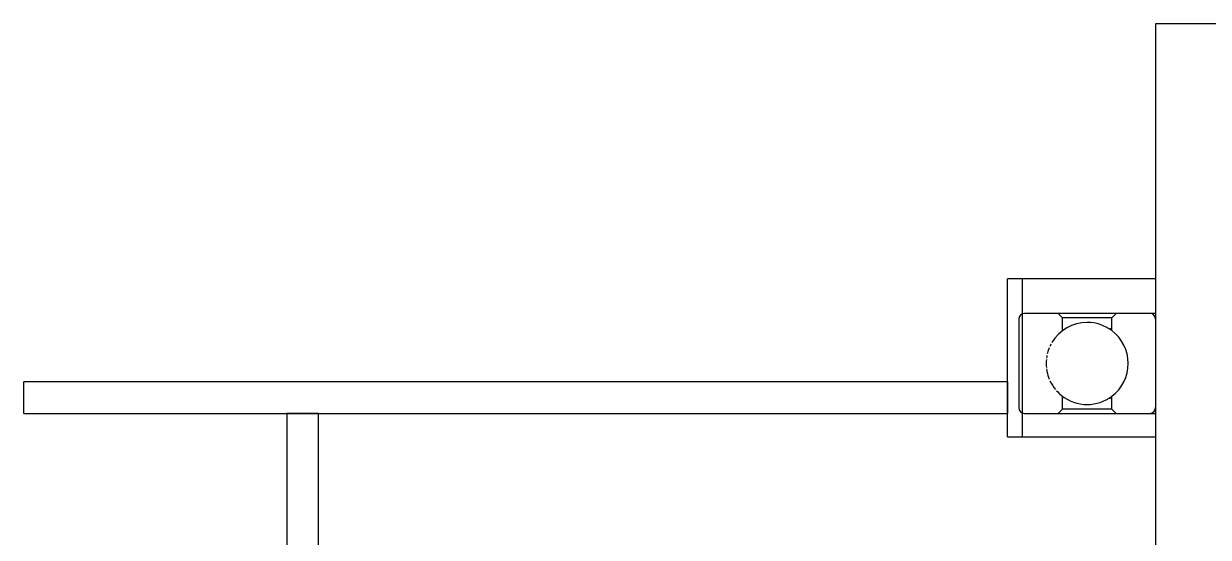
# Model space of a CAD drawing. Extents: x -3282 to 4846, y -1718 to 1845.
# Drawn here: x 3609.2 to 3834.2, y 984.1 to 1081.7 of the extents above; entities that cross this region are included whole.
import ezdxf

# ---------------------------------------------------------------- set-up
doc = ezdxf.new("R2010")
doc.units = 0
doc.layers.get('0').update_dxf_attribs({"linetype": 'CONTINUOUS'})

msp = doc.modelspace()

# ---------------------------------------------------------------- linework, layer by layer
at = {"color": 1}
for p, q in [((3824.242788, 1081.661723), (3824.242788, 981.661723)), ((3844.242788, 1081.661723), (3824.242788, 1081.661723)), ((3796.092788, 1003.160808), (3796.092788, 1033.160808)), ((3798.892788, 1033.160808), (3796.092788, 1033.160808)), ((3798.892788, 1033.160808), (3798.892788, 1003.160808)), ((3824.242788, 1033.160808), (3798.892788, 1033.160808)), ((3805.737788, 1026.596389), (3799.342788, 1026.596389)), ((3818.406258, 1026.596389), (3805.737788, 1026.596389)), ((3806.562788, 1025.771389), (3805.737788, 1026.596389)), ((3815.922788, 1025.771389), (3816.747788, 1026.596389)), ((3823.142788, 1026.596389), (3816.747788, 1026.596389)), ((3823.196237, 1026.596389), (3823.142788, 1026.596389)), ((3824.242788, 1026.596389), (3823.142788, 1026.596389)), ((3798.242788, 1025.496389), (3798.242788, 1008.696389)), ((3815.922788, 1025.771389), (3806.562788, 1025.771389)), ((3806.562788, 1023.336389), (3806.562788, 1025.771389)), ((3815.922788, 1023.336389), (3815.922788, 1025.771389)), ((3824.242788, 1025.496389), (3824.242788, 1008.696389)), ((3806.578371, 1023.336389), (3806.562788, 1023.336389)), ((3609.242788, 1007.596389), (3609.242788, 1013.596389)), ((3796.092788, 1013.596389), (3609.242788, 1013.596389)), ((3796.092788, 1013.596389), (3796.092788, 1007.596389)), ((3806.578371, 1010.856389), (3806.562788, 1010.856389)), ((3806.562788, 1008.421389), (3806.562788, 1010.856389)), ((3815.922788, 1008.421389), (3815.922788, 1010.856389)), ((3805.737788, 1007.596389), (3806.562788, 1008.421389)), ((3815.922788, 1008.421389), (3806.562788, 1008.421389)), ((3816.747788, 1007.596389), (3815.922788, 1008.421389)), ((3609.242788, 1007.596389), (3796.092788, 1007.596389)), ((3659.242788, 1007.596389), (3659.242788, 757.596389)), ((3665.242788, 1007.596389), (3659.242788, 1007.596389)), ((3659.242788, 1007.596389), (3659.242788, 757.596389)), ((3665.242788, 757.596389), (3665.242788, 1007.596389)), ((3799.342788, 1007.596389), (3805.737788, 1007.596389)), ((3805.737788, 1007.596389), (3816.747788, 1007.596389)), ((3816.747788, 1007.596389), (3823.142788, 1007.596389)), ((3823.142788, 1007.596389), (3824.242788, 1007.596389)), ((3796.092788, 1003.160808), (3798.892788, 1003.160808)), ((3798.892788, 1003.160808), (3824.242788, 1003.160808))]:
    msp.add_line(p, q, dxfattribs=at)
for centre, radius, start, end in [((3799.342788, 1025.496389), 1.1, 90, 180), ((3823.142788, 1025.496389), 1.1, 0, 90), ((3811.242788, 1017.096389), 7.8, 90, 149.406632), ((3811.242788, 1017.096389), 7.8, 53.130102, 90), ((3819.902522, 1017.096389), 7.8, 120.719398, 123.719372), ((3811.242788, 1017.096389), 7.8, 306.869898, 53.130102), ((3811.242788, 1017.096389), 7.8, 163.173394, 166.539259), ((3811.242788, 1017.096389), 7.8, 157.564524, 163.125), ((3811.242788, 1017.096389), 7.8, 151.955653, 155.072152), ((3811.242788, 1017.096389), 7.8, 174.391132, 185.608868), ((3811.242788, 1017.096389), 7.8, 168.782263, 172.522236), ((3811.242788, 1017.096389), 7.8, 187.477764, 191.217737), ((3811.242788, 1017.096389), 7.8, 191.25, 202.435476), ((3811.242788, 1017.096389), 7.8, 204.927848, 219.262089), ((3811.242788, 1017.096389), 7.8, 221.87905, 230.531974), ((3811.242788, 1017.096389), 7.8, 230.838664, 270), ((3811.242788, 1017.096389), 7.8, 270, 306.869898), ((3819.902522, 1017.096389), 7.8, 236.280628, 239.280602), ((3799.342788, 1008.696389), 1.1, 180, 270), ((3823.142788, 1008.696389), 1.1, 270, 0)]:
    msp.add_arc(centre, radius, start, end, dxfattribs=at)

doc.saveas('drawing.dxf')
